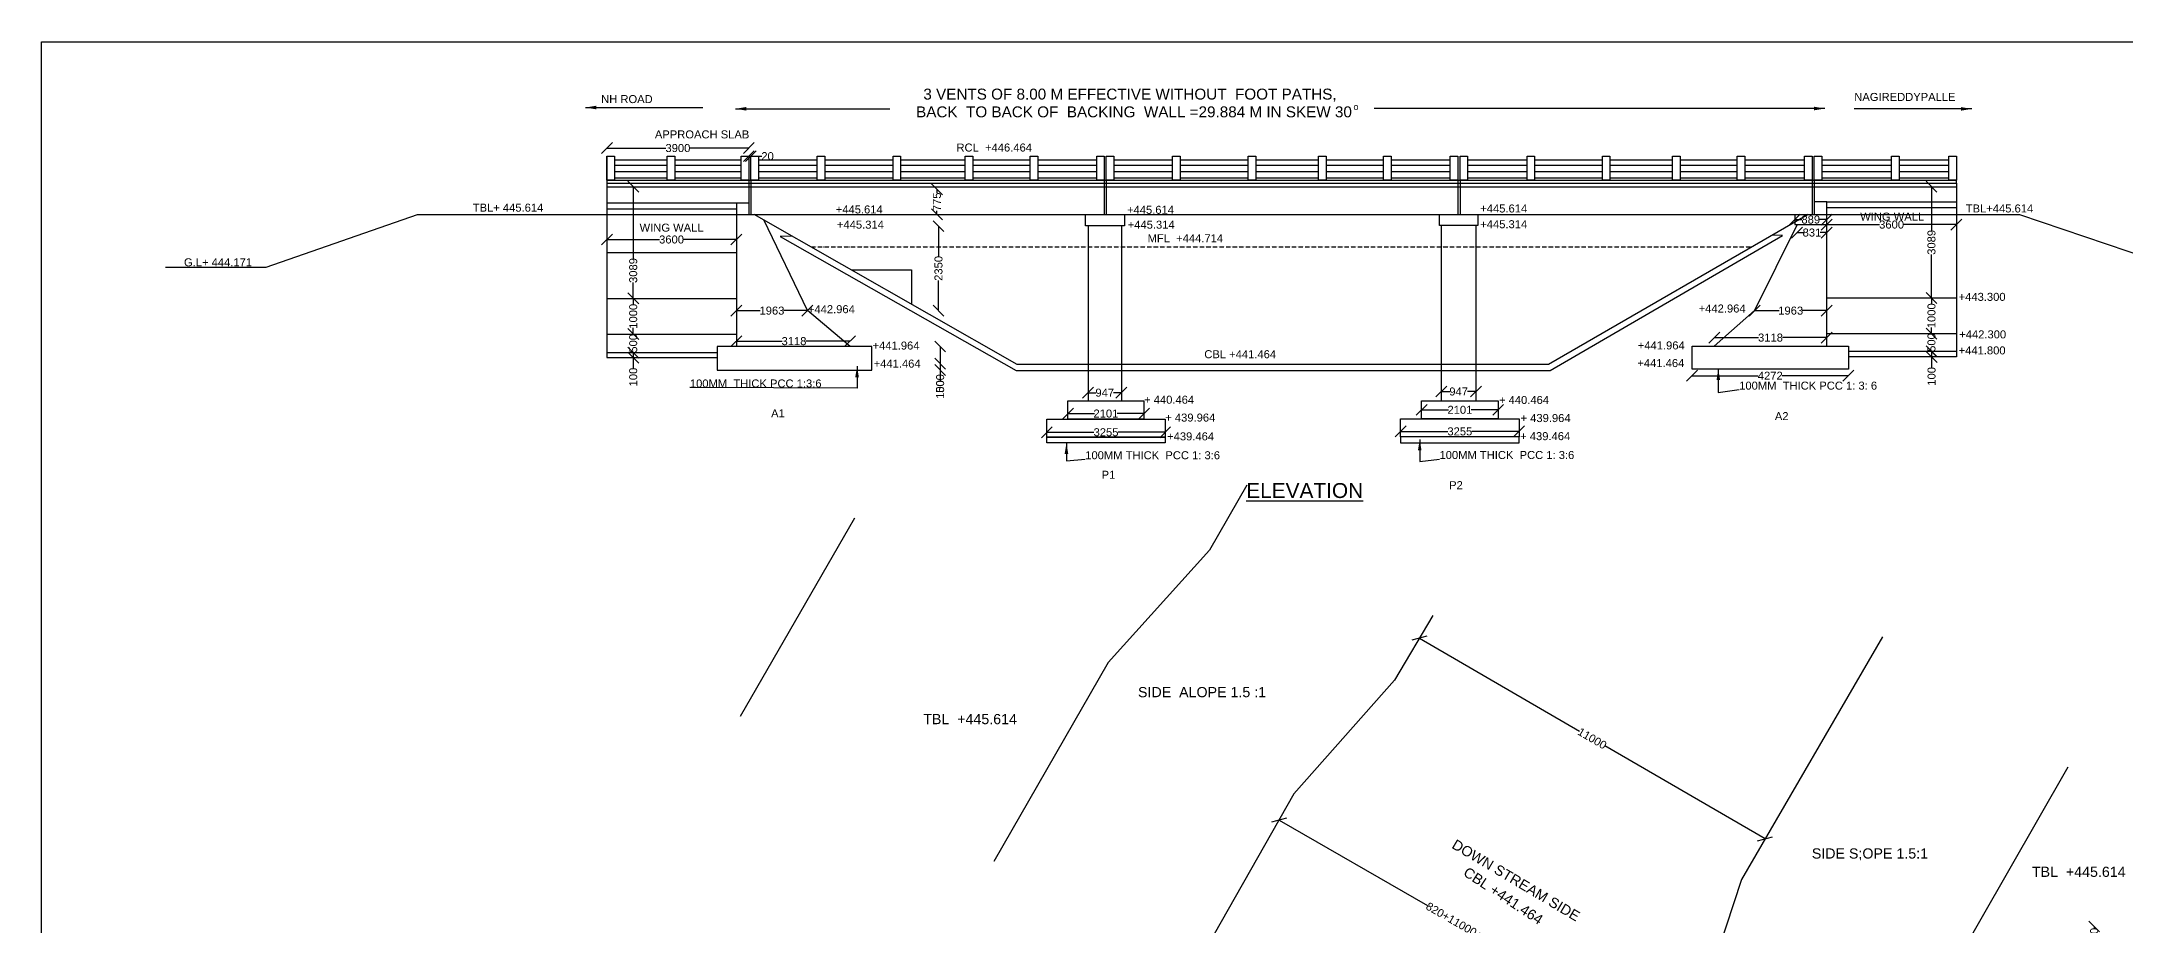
# Model space of a CAD drawing. Header units: millimetres. Extents: x 12638 to 21341, y 8244 to 15232.
# Drawn here: x 12638 to 18366, y 12805 to 15232 of the extents above; entities that cross this region are included whole.
import ezdxf

# ---------------------------------------------------------------- set-up
doc = ezdxf.new("R2010")
doc.units = ezdxf.units.MM
doc.header["$MEASUREMENT"] = 0
doc.linetypes.add('ACAD_ISO10W100', pattern=[18, 12, -3, 0, -3])
for name, color, linetype in [('DIMENSIONS', 7, 'Continuous'), ('DRAWING', 7, 'Continuous'), ('TEXT', 7, 'Continuous')]:
    doc.layers.add(name, color=color, linetype=linetype)
doc.styles.get("Standard").update_dxf_attribs({"font": 'arial.ttf', "height": 22})
doc.dimstyles.get("Standard").update_dxf_attribs({"dimtxt": 22, "dimasz": 30, "dimexe": 0.18, "dimexo": 0.0625, "dimgap": 0.09, "dimtad": 0, "dimdec": 0, "dimzin": 0, "dimdsep": 46, "dimtxsty": 'Standard', "dimblk": 'OBLIQUE', "dimcen": 0.09, "dimse1": 1, "dimse2": 1, "dimadec": 0, "dimazin": 0, "dimtfac": 1, "dimtdec": 0, "dimtofl": 0, "dimtmove": 0, "dimatfit": 3, "dimfxl": 1, "dimtolj": 1, "dimtzin": 0, "dimarcsym": 0})

# ---------------------------------------------------------------- blocks, each defined once
blk = doc.blocks.new('_Oblique')
at = {"color": 0, "linetype": 'ByBlock', "lineweight": -2}
blk.add_line((-0.5, -0.5), (0.5, 0.5), dxfattribs=at)
blk = doc.blocks.new('*D4')
at = {"layer": 'Defpoints', "color": 0}
for p in [(14191.7, 14917.8), (14581.9, 14940), (14581.9, 14917.8)]:
    blk.add_point(p, dxfattribs=at)
at = {"layer": 'DIMENSIONS', "color": 0, "lineweight": -2}
for p, q in [((14191.7, 14940), (14353.9, 14940)), ((14581.9, 14940), (14419.7, 14940))]:
    blk.add_line(p, q, dxfattribs=at)
at = {"layer": 'DIMENSIONS', "color": 0, "lineweight": -2, "xscale": 30, "yscale": 30, "zscale": 30, "rotation": 180}
blk.add_blockref('_Oblique', (14191.7, 14940), dxfattribs=at)
at = {"layer": 'DIMENSIONS', "color": 0, "lineweight": -2, "xscale": 30, "yscale": 30, "zscale": 30}
blk.add_blockref('_Oblique', (14581.9, 14940), dxfattribs=at)
at = {"layer": 'DIMENSIONS', "color": 0, "insert": (14386.8, 14940), "char_height": 22, "attachment_point": 5}
blk.add_mtext('\\A1;3900', dxfattribs=at)
blk = doc.blocks.new('*D5')
at = {"layer": 'Defpoints', "color": 0}
for p in [(14581.9, 14917.8), (14587.3, 14917.8), (14587.3, 14917.8)]:
    blk.add_point(p, dxfattribs=at)
at = {"layer": 'DIMENSIONS', "color": 0, "lineweight": -2}
for p, q in [((14581.9, 14917.8), (14587.3, 14917.8)), ((14587.3, 14917.8), (14617.3, 14917.8))]:
    blk.add_line(p, q, dxfattribs=at)
at = {"layer": 'DIMENSIONS', "color": 0, "lineweight": -2, "xscale": 30, "yscale": 30, "zscale": 30, "rotation": 180}
blk.add_blockref('_Oblique', (14581.9, 14917.8), dxfattribs=at)
at = {"layer": 'DIMENSIONS', "color": 0, "lineweight": -2, "xscale": 30, "yscale": 30, "zscale": 30}
blk.add_blockref('_Oblique', (14587.3, 14917.8), dxfattribs=at)
at = {"layer": 'DIMENSIONS', "color": 0, "insert": (14633.3, 14917.8), "char_height": 22, "attachment_point": 5}
blk.add_mtext('\\A1;20', dxfattribs=at)
blk = doc.blocks.new('*D6')
at = {"layer": 'Defpoints', "color": 0}
for p in [(14264, 14833.8), (14264, 14833.8), (14264, 14527)]:
    blk.add_point(p, dxfattribs=at)
at = {"layer": 'DIMENSIONS', "color": 0, "lineweight": -2}
for p, q in [((14264, 14833.8), (14264, 14636.7)), ((14264, 14527), (14264, 14570.8))]:
    blk.add_line(p, q, dxfattribs=at)
at = {"layer": 'DIMENSIONS', "color": 0, "lineweight": -2, "xscale": 30, "yscale": 30, "zscale": 30}
for p, rotation in [((14264, 14833.8), 90), ((14264, 14527), 270)]:
    blk.add_blockref('_Oblique', p, dxfattribs=dict(at, rotation=rotation))
at = {"layer": 'DIMENSIONS', "color": 0, "insert": (14264, 14603.7), "char_height": 22, "attachment_point": 5, "rotation": 90}
blk.add_mtext('\\A1;3089', dxfattribs=at)
blk = doc.blocks.new('*D7')
at = {"layer": 'Defpoints', "color": 0}
for p in [(14191.7, 14680.4), (14547.7, 14688.8), (14547.7, 14680.4)]:
    blk.add_point(p, dxfattribs=at)
at = {"layer": 'DIMENSIONS', "color": 0, "lineweight": -2}
for p, q in [((14191.7, 14688.8), (14336.4, 14688.8)), ((14547.7, 14688.8), (14402.2, 14688.8))]:
    blk.add_line(p, q, dxfattribs=at)
at = {"layer": 'DIMENSIONS', "color": 0, "lineweight": -2, "xscale": 30, "yscale": 30, "zscale": 30, "rotation": 180}
blk.add_blockref('_Oblique', (14191.7, 14688.8), dxfattribs=at)
at = {"layer": 'DIMENSIONS', "color": 0, "lineweight": -2, "xscale": 30, "yscale": 30, "zscale": 30}
blk.add_blockref('_Oblique', (14547.7, 14688.8), dxfattribs=at)
at = {"layer": 'DIMENSIONS', "color": 0, "insert": (14369.3, 14688.8), "char_height": 22, "attachment_point": 5}
blk.add_mtext('\\A1;3600', dxfattribs=at)
blk = doc.blocks.new('*D8')
at = {"layer": 'Defpoints', "color": 0}
for p in [(14264, 14527), (14264, 14429), (14264, 14429)]:
    blk.add_point(p, dxfattribs=at)
at = {"layer": 'DIMENSIONS', "color": 0, "lineweight": -2}
for p, q in [((14264, 14527), (14264, 14509.9)), ((14264, 14429), (14264, 14446.1))]:
    blk.add_line(p, q, dxfattribs=at)
at = {"layer": 'DIMENSIONS', "color": 0, "lineweight": -2, "xscale": 30, "yscale": 30, "zscale": 30}
for p, rotation in [((14264, 14527), 90), ((14264, 14429), 270)]:
    blk.add_blockref('_Oblique', p, dxfattribs=dict(at, rotation=rotation))
at = {"layer": 'DIMENSIONS', "color": 0, "insert": (14264, 14478), "char_height": 22, "attachment_point": 5, "rotation": 90}
blk.add_mtext('\\A1;1000', dxfattribs=at)
blk = doc.blocks.new('*D9')
at = {"layer": 'Defpoints', "color": 0}
for p in [(14264, 14429), (14264, 14378.2), (14264, 14378.2)]:
    blk.add_point(p, dxfattribs=at)
at = {"layer": 'DIMENSIONS', "color": 0, "lineweight": -2}
for p, q in [((14264, 14429), (14264, 14428)), ((14264, 14378.2), (14264, 14379.3))]:
    blk.add_line(p, q, dxfattribs=at)
at = {"layer": 'DIMENSIONS', "color": 0, "lineweight": -2, "xscale": 30, "yscale": 30, "zscale": 30}
for p, rotation in [((14264, 14429), 90), ((14264, 14378.2), 270)]:
    blk.add_blockref('_Oblique', p, dxfattribs=dict(at, rotation=rotation))
at = {"layer": 'DIMENSIONS', "color": 0, "insert": (14264, 14403.6), "char_height": 22, "attachment_point": 5, "rotation": 90}
blk.add_mtext('\\A1;500', dxfattribs=at)
blk = doc.blocks.new('*D10')
at = {"layer": 'Defpoints', "color": 0}
for p in [(14229.2, 14378.2), (14229.2, 14364.3), (14264, 14364.3)]:
    blk.add_point(p, dxfattribs=at)
at = {"layer": 'DIMENSIONS', "color": 0, "lineweight": -2}
for p, q in [((14264, 14378.2), (14264, 14364.3)), ((14264, 14364.3), (14264, 14334.3))]:
    blk.add_line(p, q, dxfattribs=at)
at = {"layer": 'DIMENSIONS', "color": 0, "lineweight": -2, "xscale": 30, "yscale": 30, "zscale": 30}
for p, rotation in [((14264, 14378.2), 90), ((14264, 14364.3), 270)]:
    blk.add_blockref('_Oblique', p, dxfattribs=dict(at, rotation=rotation))
at = {"layer": 'DIMENSIONS', "color": 0, "insert": (14264, 14311), "char_height": 22, "attachment_point": 5, "rotation": 90}
blk.add_mtext('\\A1;100', dxfattribs=at)
blk = doc.blocks.new('*D11')
at = {"layer": 'Defpoints', "color": 0}
for p in [(14547.7, 14496.4), (14742.9, 14493.4), (14742.9, 14493.4)]:
    blk.add_point(p, dxfattribs=at)
at = {"layer": 'DIMENSIONS', "color": 0, "lineweight": -2}
for p, q in [((14547.7, 14493.4), (14613.4, 14493.4)), ((14742.9, 14493.4), (14677.2, 14493.4))]:
    blk.add_line(p, q, dxfattribs=at)
at = {"layer": 'DIMENSIONS', "color": 0, "lineweight": -2, "xscale": 30, "yscale": 30, "zscale": 30, "rotation": 180}
blk.add_blockref('_Oblique', (14547.7, 14493.4), dxfattribs=at)
at = {"layer": 'DIMENSIONS', "color": 0, "lineweight": -2, "xscale": 30, "yscale": 30, "zscale": 30}
blk.add_blockref('_Oblique', (14742.9, 14493.4), dxfattribs=at)
at = {"layer": 'DIMENSIONS', "color": 0, "insert": (14645.3, 14493.4), "char_height": 22, "attachment_point": 5}
blk.add_mtext('\\A1;1963', dxfattribs=at)
blk = doc.blocks.new('*D12')
at = {"layer": 'Defpoints', "color": 0}
for p in [(14547.7, 14404.2), (14860.1, 14409.5), (14860.1, 14395)]:
    blk.add_point(p, dxfattribs=at)
at = {"layer": 'DIMENSIONS', "color": 0, "lineweight": -2}
for p, q in [((14547.7, 14409.5), (14673, 14409.5)), ((14860.1, 14409.5), (14738.9, 14409.5))]:
    blk.add_line(p, q, dxfattribs=at)
at = {"layer": 'DIMENSIONS', "color": 0, "lineweight": -2, "xscale": 30, "yscale": 30, "zscale": 30, "rotation": 180}
blk.add_blockref('_Oblique', (14547.7, 14409.5), dxfattribs=at)
at = {"layer": 'DIMENSIONS', "color": 0, "lineweight": -2, "xscale": 30, "yscale": 30, "zscale": 30}
blk.add_blockref('_Oblique', (14860.1, 14409.5), dxfattribs=at)
at = {"layer": 'DIMENSIONS', "color": 0, "insert": (14705.9, 14409.5), "char_height": 22, "attachment_point": 5}
blk.add_mtext('\\A1;3118', dxfattribs=at)
blk = doc.blocks.new('*D13')
at = {"layer": 'Defpoints', "color": 0}
for p in [(15098.9, 14826.8), (15098.9, 14758), (15098.9, 14758)]:
    blk.add_point(p, dxfattribs=at)
at = {"layer": 'DIMENSIONS', "color": 0, "lineweight": -2}
for p, q in [((15098.9, 14826.8), (15098.9, 14816.7)), ((15098.9, 14758), (15098.9, 14768))]:
    blk.add_line(p, q, dxfattribs=at)
at = {"layer": 'DIMENSIONS', "color": 0, "lineweight": -2, "xscale": 30, "yscale": 30, "zscale": 30}
for p, rotation in [((15098.9, 14826.8), 90), ((15098.9, 14758), 270)]:
    blk.add_blockref('_Oblique', p, dxfattribs=dict(at, rotation=rotation))
at = {"layer": 'DIMENSIONS', "color": 0, "insert": (15098.9, 14792.4), "char_height": 22, "attachment_point": 5, "rotation": 90}
blk.add_mtext('\\A1;775', dxfattribs=at)
blk = doc.blocks.new('*D14')
at = {"layer": 'Defpoints', "color": 0}
for p in [(15104.6, 14725.5), (15103.3, 14493.6), (15103.9, 14493.6)]:
    blk.add_point(p, dxfattribs=at)
at = {"layer": 'DIMENSIONS', "color": 0, "lineweight": -2}
for p, q in [((15103.3, 14725.5), (15103.3, 14642.6)), ((15103.3, 14493.6), (15103.3, 14576.4))]:
    blk.add_line(p, q, dxfattribs=at)
at = {"layer": 'DIMENSIONS', "color": 0, "lineweight": -2, "xscale": 30, "yscale": 30, "zscale": 30}
for p, rotation in [((15103.3, 14725.5), 90), ((15103.3, 14493.6), 270)]:
    blk.add_blockref('_Oblique', p, dxfattribs=dict(at, rotation=rotation))
at = {"layer": 'DIMENSIONS', "color": 0, "insert": (15103.3, 14609.5), "char_height": 22, "attachment_point": 5, "rotation": 90}
blk.add_mtext('\\A1;2350', dxfattribs=at)
blk = doc.blocks.new('*D15')
at = {"layer": 'Defpoints', "color": 0}
for p in [(15514.4, 14268), (15606.2, 14268), (15606.2, 14268)]:
    blk.add_point(p, dxfattribs=at)
at = {"layer": 'DIMENSIONS', "color": 0, "lineweight": -2}
for p, q in [((15514.4, 14268), (15535.9, 14268)), ((15606.2, 14268), (15584.7, 14268))]:
    blk.add_line(p, q, dxfattribs=at)
at = {"layer": 'DIMENSIONS', "color": 0, "lineweight": -2, "xscale": 30, "yscale": 30, "zscale": 30, "rotation": 180}
blk.add_blockref('_Oblique', (15514.4, 14268), dxfattribs=at)
at = {"layer": 'DIMENSIONS', "color": 0, "lineweight": -2, "xscale": 30, "yscale": 30, "zscale": 30}
blk.add_blockref('_Oblique', (15606.2, 14268), dxfattribs=at)
at = {"layer": 'DIMENSIONS', "color": 0, "insert": (15560.3, 14268), "char_height": 22, "attachment_point": 5}
blk.add_mtext('\\A1;947', dxfattribs=at)
blk = doc.blocks.new('*D16')
at = {"layer": 'Defpoints', "color": 0}
for p in [(15459.1, 14210.6), (15668, 14210.6), (15668, 14210.6)]:
    blk.add_point(p, dxfattribs=at)
at = {"layer": 'DIMENSIONS', "color": 0, "lineweight": -2}
for p, q in [((15459.1, 14210.6), (15532.5, 14210.6)), ((15668, 14210.6), (15594.5, 14210.6))]:
    blk.add_line(p, q, dxfattribs=at)
at = {"layer": 'DIMENSIONS', "color": 0, "lineweight": -2, "xscale": 30, "yscale": 30, "zscale": 30, "rotation": 180}
blk.add_blockref('_Oblique', (15459.1, 14210.6), dxfattribs=at)
at = {"layer": 'DIMENSIONS', "color": 0, "lineweight": -2, "xscale": 30, "yscale": 30, "zscale": 30}
blk.add_blockref('_Oblique', (15668, 14210.6), dxfattribs=at)
at = {"layer": 'DIMENSIONS', "color": 0, "insert": (15563.5, 14210.6), "char_height": 22, "attachment_point": 5}
blk.add_mtext('\\A1;2101', dxfattribs=at)
blk = doc.blocks.new('*D17')
at = {"layer": 'Defpoints', "color": 0}
for p in [(15401.1, 14159.2), (15726.4, 14159.2), (15726.4, 14159.2)]:
    blk.add_point(p, dxfattribs=at)
at = {"layer": 'DIMENSIONS', "color": 0, "lineweight": -2}
for p, q in [((15401.1, 14159.2), (15530.7, 14159.2)), ((15726.4, 14159.2), (15596.8, 14159.2))]:
    blk.add_line(p, q, dxfattribs=at)
at = {"layer": 'DIMENSIONS', "color": 0, "lineweight": -2, "xscale": 30, "yscale": 30, "zscale": 30, "rotation": 180}
blk.add_blockref('_Oblique', (15401.1, 14159.2), dxfattribs=at)
at = {"layer": 'DIMENSIONS', "color": 0, "lineweight": -2, "xscale": 30, "yscale": 30, "zscale": 30}
blk.add_blockref('_Oblique', (15726.4, 14159.2), dxfattribs=at)
at = {"layer": 'DIMENSIONS', "color": 0, "insert": (15563.8, 14159.2), "char_height": 22, "attachment_point": 5}
blk.add_mtext('\\A1;3255', dxfattribs=at)
blk = doc.blocks.new('*D18')
at = {"layer": 'Defpoints', "color": 0}
for p in [(16485.3, 14271.2), (16581.1, 14271.2), (16581.1, 14271.2)]:
    blk.add_point(p, dxfattribs=at)
at = {"layer": 'DIMENSIONS', "color": 0, "lineweight": -2}
for p, q in [((16485.3, 14271.2), (16508.8, 14271.2)), ((16581.1, 14271.2), (16557.6, 14271.2))]:
    blk.add_line(p, q, dxfattribs=at)
at = {"layer": 'DIMENSIONS', "color": 0, "lineweight": -2, "xscale": 30, "yscale": 30, "zscale": 30, "rotation": 180}
blk.add_blockref('_Oblique', (16485.3, 14271.2), dxfattribs=at)
at = {"layer": 'DIMENSIONS', "color": 0, "lineweight": -2, "xscale": 30, "yscale": 30, "zscale": 30}
blk.add_blockref('_Oblique', (16581.1, 14271.2), dxfattribs=at)
at = {"layer": 'DIMENSIONS', "color": 0, "insert": (16533.2, 14271.2), "char_height": 22, "attachment_point": 5}
blk.add_mtext('\\A1;947', dxfattribs=at)
blk = doc.blocks.new('*D19')
at = {"layer": 'Defpoints', "color": 0}
for p in [(16641.9, 14220.8), (16431.5, 14195.9), (16641.9, 14195.9)]:
    blk.add_point(p, dxfattribs=at)
at = {"layer": 'DIMENSIONS', "color": 0, "lineweight": -2}
for p, q in [((16431.5, 14220.8), (16505.7, 14220.8)), ((16641.9, 14220.8), (16567.7, 14220.8))]:
    blk.add_line(p, q, dxfattribs=at)
at = {"layer": 'DIMENSIONS', "color": 0, "lineweight": -2, "xscale": 30, "yscale": 30, "zscale": 30, "rotation": 180}
blk.add_blockref('_Oblique', (16431.5, 14220.8), dxfattribs=at)
at = {"layer": 'DIMENSIONS', "color": 0, "lineweight": -2, "xscale": 30, "yscale": 30, "zscale": 30}
blk.add_blockref('_Oblique', (16641.9, 14220.8), dxfattribs=at)
at = {"layer": 'DIMENSIONS', "color": 0, "insert": (16536.7, 14220.8), "char_height": 22, "attachment_point": 5}
blk.add_mtext('\\A1;2101', dxfattribs=at)
blk = doc.blocks.new('*D20')
at = {"layer": 'Defpoints', "color": 0}
for p in [(16699.3, 14161.5), (16373.6, 14146.7), (16699.3, 14146.7)]:
    blk.add_point(p, dxfattribs=at)
at = {"layer": 'DIMENSIONS', "color": 0, "lineweight": -2}
for p, q in [((16373.6, 14161.5), (16503.4, 14161.5)), ((16699.3, 14161.5), (16569.5, 14161.5))]:
    blk.add_line(p, q, dxfattribs=at)
at = {"layer": 'DIMENSIONS', "color": 0, "lineweight": -2, "xscale": 30, "yscale": 30, "zscale": 30, "rotation": 180}
blk.add_blockref('_Oblique', (16373.6, 14161.5), dxfattribs=at)
at = {"layer": 'DIMENSIONS', "color": 0, "lineweight": -2, "xscale": 30, "yscale": 30, "zscale": 30}
blk.add_blockref('_Oblique', (16699.3, 14161.5), dxfattribs=at)
at = {"layer": 'DIMENSIONS', "color": 0, "insert": (16536.5, 14161.5), "char_height": 22, "attachment_point": 5}
blk.add_mtext('\\A1;3255', dxfattribs=at)
blk = doc.blocks.new('*D21')
at = {"layer": 'Defpoints', "color": 0}
for p in [(17545.3, 14729.8), (17901.7, 14729.8), (17901.7, 14729.8)]:
    blk.add_point(p, dxfattribs=at)
at = {"layer": 'DIMENSIONS', "color": 0, "lineweight": -2}
for p, q in [((17545.3, 14729.8), (17690.6, 14729.8)), ((17901.7, 14729.8), (17756.4, 14729.8))]:
    blk.add_line(p, q, dxfattribs=at)
at = {"layer": 'DIMENSIONS', "color": 0, "lineweight": -2, "xscale": 30, "yscale": 30, "zscale": 30, "rotation": 180}
blk.add_blockref('_Oblique', (17545.3, 14729.8), dxfattribs=at)
at = {"layer": 'DIMENSIONS', "color": 0, "lineweight": -2, "xscale": 30, "yscale": 30, "zscale": 30}
blk.add_blockref('_Oblique', (17901.7, 14729.8), dxfattribs=at)
at = {"layer": 'DIMENSIONS', "color": 0, "insert": (17723.5, 14729.8), "char_height": 22, "attachment_point": 5}
blk.add_mtext('\\A1;3600', dxfattribs=at)
blk = doc.blocks.new('*D22')
at = {"layer": 'Defpoints', "color": 0}
for p in [(17833.2, 14833.8), (17833.2, 14528.2), (17833.2, 14528.2)]:
    blk.add_point(p, dxfattribs=at)
at = {"layer": 'DIMENSIONS', "color": 0, "lineweight": -2}
for p, q in [((17833.2, 14833.8), (17833.2, 14713.9)), ((17833.2, 14528.2), (17833.2, 14648))]:
    blk.add_line(p, q, dxfattribs=at)
at = {"layer": 'DIMENSIONS', "color": 0, "lineweight": -2, "xscale": 30, "yscale": 30, "zscale": 30}
for p, rotation in [((17833.2, 14833.8), 90), ((17833.2, 14528.2), 270)]:
    blk.add_blockref('_Oblique', p, dxfattribs=dict(at, rotation=rotation))
at = {"layer": 'DIMENSIONS', "color": 0, "insert": (17833.2, 14681), "char_height": 22, "attachment_point": 5, "rotation": 90}
blk.add_mtext('\\A1;3089', dxfattribs=at)
blk = doc.blocks.new('*D23')
at = {"layer": 'Defpoints', "color": 0}
for p in [(17346.9, 14493.4), (17545.3, 14493.4), (17545.3, 14493.4)]:
    blk.add_point(p, dxfattribs=at)
at = {"layer": 'DIMENSIONS', "color": 0, "lineweight": -2}
for p, q in [((17346.9, 14493.4), (17414.2, 14493.4)), ((17545.3, 14493.4), (17478, 14493.4))]:
    blk.add_line(p, q, dxfattribs=at)
at = {"layer": 'DIMENSIONS', "color": 0, "lineweight": -2, "xscale": 30, "yscale": 30, "zscale": 30, "rotation": 180}
blk.add_blockref('_Oblique', (17346.9, 14493.4), dxfattribs=at)
at = {"layer": 'DIMENSIONS', "color": 0, "lineweight": -2, "xscale": 30, "yscale": 30, "zscale": 30}
blk.add_blockref('_Oblique', (17545.3, 14493.4), dxfattribs=at)
at = {"layer": 'DIMENSIONS', "color": 0, "insert": (17446.1, 14493.4), "char_height": 22, "attachment_point": 5}
blk.add_mtext('\\A1;1963', dxfattribs=at)
blk = doc.blocks.new('*D24')
at = {"layer": 'Defpoints', "color": 0}
for p in [(17457.2, 14729.8), (17545.3, 14743.6), (17545.3, 14729.8)]:
    blk.add_point(p, dxfattribs=at)
at = {"layer": 'DIMENSIONS', "color": 0, "lineweight": -2}
for p, q in [((17457.2, 14743.6), (17476.8, 14743.6)), ((17545.3, 14743.6), (17525.7, 14743.6))]:
    blk.add_line(p, q, dxfattribs=at)
at = {"layer": 'DIMENSIONS', "color": 0, "lineweight": -2, "xscale": 30, "yscale": 30, "zscale": 30, "rotation": 180}
blk.add_blockref('_Oblique', (17457.2, 14743.6), dxfattribs=at)
at = {"layer": 'DIMENSIONS', "color": 0, "lineweight": -2, "xscale": 30, "yscale": 30, "zscale": 30}
blk.add_blockref('_Oblique', (17545.3, 14743.6), dxfattribs=at)
at = {"layer": 'DIMENSIONS', "color": 0, "insert": (17501.3, 14743.6), "char_height": 22, "attachment_point": 5}
blk.add_mtext('\\A1;889', dxfattribs=at)
blk = doc.blocks.new('*D25')
at = {"layer": 'Defpoints', "color": 0}
for p in [(17463.7, 14729.8), (17545.3, 14729.8), (17545.3, 14707.9)]:
    blk.add_point(p, dxfattribs=at)
at = {"layer": 'DIMENSIONS', "color": 0, "lineweight": -2}
for p, q in [((17463.7, 14707.9), (17482.2, 14707.9)), ((17545.3, 14707.9), (17526.8, 14707.9))]:
    blk.add_line(p, q, dxfattribs=at)
at = {"layer": 'DIMENSIONS', "color": 0, "lineweight": -2, "xscale": 30, "yscale": 30, "zscale": 30, "rotation": 180}
blk.add_blockref('_Oblique', (17463.7, 14707.9), dxfattribs=at)
at = {"layer": 'DIMENSIONS', "color": 0, "lineweight": -2, "xscale": 30, "yscale": 30, "zscale": 30}
blk.add_blockref('_Oblique', (17545.3, 14707.9), dxfattribs=at)
at = {"layer": 'DIMENSIONS', "color": 0, "insert": (17504.5, 14707.9), "char_height": 22, "attachment_point": 5}
blk.add_mtext('\\A1;831', dxfattribs=at)
blk = doc.blocks.new('*D26')
at = {"layer": 'Defpoints', "color": 0}
for p in [(17235.9, 14396.2), (17545.3, 14419.3), (17545.3, 14396.2)]:
    blk.add_point(p, dxfattribs=at)
at = {"layer": 'DIMENSIONS', "color": 0, "lineweight": -2}
for p, q in [((17235.9, 14419.3), (17357.7, 14419.3)), ((17545.3, 14419.3), (17423.6, 14419.3))]:
    blk.add_line(p, q, dxfattribs=at)
at = {"layer": 'DIMENSIONS', "color": 0, "lineweight": -2, "xscale": 30, "yscale": 30, "zscale": 30, "rotation": 180}
blk.add_blockref('_Oblique', (17235.9, 14419.3), dxfattribs=at)
at = {"layer": 'DIMENSIONS', "color": 0, "lineweight": -2, "xscale": 30, "yscale": 30, "zscale": 30}
blk.add_blockref('_Oblique', (17545.3, 14419.3), dxfattribs=at)
at = {"layer": 'DIMENSIONS', "color": 0, "insert": (17390.6, 14419.3), "char_height": 22, "attachment_point": 5}
blk.add_mtext('\\A1;3118', dxfattribs=at)
blk = doc.blocks.new('*D27')
at = {"layer": 'Defpoints', "color": 0}
for p in [(17174.9, 14332.5), (17604.8, 14332.5), (17604.8, 14314.7)]:
    blk.add_point(p, dxfattribs=at)
at = {"layer": 'DIMENSIONS', "color": 0, "lineweight": -2}
for p, q in [((17174.9, 14314.7), (17356.6, 14314.7)), ((17604.8, 14314.7), (17423.1, 14314.7))]:
    blk.add_line(p, q, dxfattribs=at)
at = {"layer": 'DIMENSIONS', "color": 0, "lineweight": -2, "xscale": 30, "yscale": 30, "zscale": 30, "rotation": 180}
blk.add_blockref('_Oblique', (17174.9, 14314.7), dxfattribs=at)
at = {"layer": 'DIMENSIONS', "color": 0, "lineweight": -2, "xscale": 30, "yscale": 30, "zscale": 30}
blk.add_blockref('_Oblique', (17604.8, 14314.7), dxfattribs=at)
at = {"layer": 'DIMENSIONS', "color": 0, "insert": (17389.9, 14314.7), "char_height": 22, "attachment_point": 5}
blk.add_mtext('\\A1;4272', dxfattribs=at)
blk = doc.blocks.new('*D28')
at = {"layer": 'Defpoints', "color": 0}
for p in [(17833.2, 14528.2), (17833.2, 14430.5), (17833.2, 14430.5)]:
    blk.add_point(p, dxfattribs=at)
at = {"layer": 'DIMENSIONS', "color": 0, "lineweight": -2}
for p, q in [((17833.2, 14528.2), (17833.2, 14511.2)), ((17833.2, 14430.5), (17833.2, 14447.5))]:
    blk.add_line(p, q, dxfattribs=at)
at = {"layer": 'DIMENSIONS', "color": 0, "lineweight": -2, "xscale": 30, "yscale": 30, "zscale": 30}
for p, rotation in [((17833.2, 14528.2), 90), ((17833.2, 14430.5), 270)]:
    blk.add_blockref('_Oblique', p, dxfattribs=dict(at, rotation=rotation))
at = {"layer": 'DIMENSIONS', "color": 0, "insert": (17833.2, 14479.4), "char_height": 22, "attachment_point": 5, "rotation": 90}
blk.add_mtext('\\A1;1000', dxfattribs=at)
blk = doc.blocks.new('*D29')
at = {"layer": 'Defpoints', "color": 0}
for p in [(17833.2, 14430.5), (17833.2, 14381.3), (17833.2, 14381.3)]:
    blk.add_point(p, dxfattribs=at)
at = {"layer": 'DIMENSIONS', "color": 0, "lineweight": -2}
for p, q in [((17833.2, 14430.5), (17833.2, 14430.3)), ((17833.2, 14381.3), (17833.2, 14381.6))]:
    blk.add_line(p, q, dxfattribs=at)
at = {"layer": 'DIMENSIONS', "color": 0, "lineweight": -2, "xscale": 30, "yscale": 30, "zscale": 30}
for p, rotation in [((17833.2, 14430.5), 90), ((17833.2, 14381.3), 270)]:
    blk.add_blockref('_Oblique', p, dxfattribs=dict(at, rotation=rotation))
at = {"layer": 'DIMENSIONS', "color": 0, "insert": (17833.2, 14405.9), "char_height": 22, "attachment_point": 5, "rotation": 90}
blk.add_mtext('\\A1;500', dxfattribs=at)
blk = doc.blocks.new('*D30')
at = {"layer": 'Defpoints', "color": 0}
for p in [(17833.2, 14381.3), (17833.2, 14366.1), (17833.5, 14366.1)]:
    blk.add_point(p, dxfattribs=at)
at = {"layer": 'DIMENSIONS', "color": 0, "lineweight": -2}
for p, q in [((17833.5, 14381.3), (17833.5, 14366.1)), ((17833.5, 14366.1), (17833.5, 14336.1))]:
    blk.add_line(p, q, dxfattribs=at)
at = {"layer": 'DIMENSIONS', "color": 0, "lineweight": -2, "xscale": 30, "yscale": 30, "zscale": 30}
for p, rotation in [((17833.5, 14381.3), 90), ((17833.5, 14366.1), 270)]:
    blk.add_blockref('_Oblique', p, dxfattribs=dict(at, rotation=rotation))
at = {"layer": 'DIMENSIONS', "color": 0, "insert": (17833.5, 14312.8), "char_height": 22, "attachment_point": 5, "rotation": 90}
blk.add_mtext('\\A1;100', dxfattribs=at)
blk = doc.blocks.new('*D51')
at = {"layer": 'Defpoints', "color": 0}
for p in [(18249.9, 12801.4), (18249.2, 12742.2), (18280.4, 12742.2)]:
    blk.add_point(p, dxfattribs=at)
at = {"layer": 'DIMENSIONS', "color": 0, "lineweight": -2}
for p, q in [((18280.4, 12801.4), (18280.4, 12796.2)), ((18280.4, 12742.2), (18280.4, 12747.4))]:
    blk.add_line(p, q, dxfattribs=at)
at = {"layer": 'DIMENSIONS', "color": 0, "lineweight": -2, "xscale": 30, "yscale": 30, "zscale": 30}
for p, rotation in [((18280.4, 12801.4), 90), ((18280.4, 12742.2), 270)]:
    blk.add_blockref('_Oblique', p, dxfattribs=dict(at, rotation=rotation))
at = {"layer": 'DIMENSIONS', "color": 0, "insert": (18280.4, 12771.8), "char_height": 22, "attachment_point": 5, "rotation": 90}
blk.add_mtext('\\A1;600', dxfattribs=at)
blk = doc.blocks.new('*D87')
at = {"layer": 'Defpoints', "color": 0}
for p in [(16409.6, 13566.9), (17360, 13015.2), (17375.6, 13042.1)]:
    blk.add_point(p, dxfattribs=at)
at = {"layer": 'DIMENSIONS', "color": 0, "lineweight": -2}
for p, q in [((16425.2, 13593.9), (16865.5, 13338.3)), ((17375.6, 13042.1), (16935.4, 13297.7))]:
    blk.add_line(p, q, dxfattribs=at)
at = {"layer": 'DIMENSIONS', "color": 0, "lineweight": -2, "xscale": 30, "yscale": 30, "zscale": 30}
for p, rotation in [((16425.2, 13593.9), 149.8633452071677), ((17375.6, 13042.1), 329.8633452071676)]:
    blk.add_blockref('_Oblique', p, dxfattribs=dict(at, rotation=rotation))
at = {"layer": 'DIMENSIONS', "color": 0, "insert": (16900.4, 13318), "char_height": 22, "attachment_point": 5, "rotation": 329.8633}
blk.add_mtext('\\A1;11000', dxfattribs=at)
blk = doc.blocks.new('*D88')
at = {"layer": 'Defpoints', "color": 0}
for p in [(16041.1, 13096.4), (17136.8, 12463.4), (17138.6, 12466.5)]:
    blk.add_point(p, dxfattribs=at)
at = {"layer": 'DIMENSIONS', "color": 0, "lineweight": -2}
for p, q in [((16039.4, 13093.3), (16447.3, 12859.2)), ((17136.8, 12463.4), (16728.9, 12697.5))]:
    blk.add_line(p, q, dxfattribs=at)
at = {"layer": 'DIMENSIONS', "color": 0, "lineweight": -2, "xscale": 30, "yscale": 30, "zscale": 30}
for p, rotation in [((16039.4, 13093.3), 150.1457089118016), ((17136.8, 12463.4), 330.1457089118016)]:
    blk.add_blockref('_Oblique', p, dxfattribs=dict(at, rotation=rotation))
at = {"layer": 'DIMENSIONS', "color": 0, "insert": (16588.1, 12778.3), "char_height": 22, "attachment_point": 5, "rotation": 330.1457}
blk.add_mtext('\\A1;820+11000+820=12640', dxfattribs=at)
blk = doc.blocks.new('*D91')
at = {"layer": 'Defpoints', "color": 0}
for p in [(14919.9, 14347.7), (14919.9, 14330.1), (15107.8, 14330.1)]:
    blk.add_point(p, dxfattribs=at)
at = {"layer": 'DIMENSIONS', "color": 0, "lineweight": -2}
for p, q in [((15107.8, 14347.7), (15107.8, 14330.1)), ((15107.8, 14330.1), (15107.8, 14300.1))]:
    blk.add_line(p, q, dxfattribs=at)
at = {"layer": 'DIMENSIONS', "color": 0, "lineweight": -2, "xscale": 30, "yscale": 30, "zscale": 30}
for p, rotation in [((15107.8, 14347.7), 90), ((15107.8, 14330.1), 270)]:
    blk.add_blockref('_Oblique', p, dxfattribs=dict(at, rotation=rotation))
at = {"layer": 'DIMENSIONS', "color": 0, "insert": (15107.8, 14276.8), "char_height": 22, "attachment_point": 5, "rotation": 90}
blk.add_mtext('\\A1;100', dxfattribs=at)
blk = doc.blocks.new('*D92')
at = {"layer": 'Defpoints', "color": 0}
for p in [(14919.9, 14395), (14919.9, 14347.7), (15107.8, 14347.7)]:
    blk.add_point(p, dxfattribs=at)
at = {"layer": 'DIMENSIONS', "color": 0, "lineweight": -2}
for p, q in [((15107.8, 14395), (15107.8, 14347.7)), ((15107.8, 14347.7), (15107.8, 14317.7))]:
    blk.add_line(p, q, dxfattribs=at)
at = {"layer": 'DIMENSIONS', "color": 0, "lineweight": -2, "xscale": 30, "yscale": 30, "zscale": 30}
for p, rotation in [((15107.8, 14395), 90), ((15107.8, 14347.7), 270)]:
    blk.add_blockref('_Oblique', p, dxfattribs=dict(at, rotation=rotation))
at = {"layer": 'DIMENSIONS', "color": 0, "insert": (15107.8, 14293.3), "char_height": 22, "attachment_point": 5, "rotation": 90}
blk.add_mtext('\\A1;500', dxfattribs=at)

msp = doc.modelspace()

# ---------------------------------------------------------------- linework, layer by layer
at = {"layer": 'DIMENSIONS', "color": 0}
msp.add_lwpolyline([(21340.7, 8244.2), (12637.6, 8244.2), (12637.6, 15232.4), (21340.7, 15232.4)], close=True, dxfattribs=at)
at = {"layer": 'DIMENSIONS', "color": 0, "linetype": 'ACAD_ISO10W100'}
msp.add_lwpolyline([(14753.5, 14668.4), (17339.2, 14668.5)], dxfattribs=at)
at = {"layer": 'DRAWING', "color": 0}
for points in [[(14191.7, 14917.8), (14191.7, 14364.3), (14494.2, 14364.3)], [(14212.6, 14908), (14356.9, 14908)], [(14377.9, 14908), (14560.9, 14908)], [(14608.2, 14908), (14769.8, 14908)], [(14790.8, 14908), (14978.2, 14908)], [(14999.2, 14908), (15176.7, 14908)], [(15197.6, 14908), (15355.2, 14908)], [(15376.1, 14908), (15538.1, 14908)], [(15585.4, 14908), (15746.3, 14908)], [(15767.3, 14908), (15954.5, 14908)], [(15975.4, 14908), (16148.2, 14908)], [(16169.1, 14908), (16327, 14908)], [(16348, 14908), (16510.2, 14908)], [(16558, 14908), (16721.2, 14908)], [(16742.2, 14908), (16928.4, 14908)], [(16949.3, 14908), (17121.3, 14908)], [(17142.2, 14908), (17299, 14908)], [(17320, 14908), (17484.2, 14908)], [(17531.6, 14908), (17723.2, 14908)], [(17744.1, 14908), (17880.7, 14908)], [(14191.7, 14852), (17901.7, 14852), (17901.7, 14852)], [(14191.7, 14844), (17901.7, 14844), (17901.7, 14852)], [(14212.6, 14892.9), (14356.9, 14892.9)], [(14212.6, 14858.5), (14356.9, 14858.5)], [(14214.5, 14875.7), (14356.9, 14875.7)], [(14377.9, 14892.9), (14560.9, 14892.9)], [(14377.9, 14858.5), (14560.9, 14858.5)], [(14379.8, 14875.7), (14560.9, 14875.7)], [(14581.9, 14852), (14581.9, 14758)], [(14587.3, 14852), (14587.3, 14758)], [(14608.2, 14892.9), (14769.8, 14892.9)], [(14608.2, 14858.5), (14769.8, 14858.5)], [(14610.1, 14875.7), (14769.8, 14875.7)], [(14790.8, 14892.9), (14978.2, 14892.9)], [(14790.8, 14858.5), (14978.2, 14858.5)], [(14792.6, 14875.7), (14978.2, 14875.7)], [(14999.2, 14892.9), (15176.7, 14892.9)], [(14999.2, 14858.5), (15176.7, 14858.5)], [(15001, 14875.7), (15176.7, 14875.7)], [(15197.6, 14892.9), (15355.2, 14892.9)], [(15197.6, 14858.5), (15355.2, 14858.5)], [(15199.5, 14875.7), (15355.2, 14875.7)], [(15376.1, 14892.9), (15538.1, 14892.9)], [(15376.1, 14858.5), (15538.1, 14858.5)], [(15378, 14875.7), (15538.1, 14875.7)], [(15559, 14852), (15559, 14758)], [(15564.4, 14852), (15564.4, 14758)], [(15585.4, 14892.9), (15746.3, 14892.9)], [(15585.4, 14858.5), (15746.3, 14858.5)], [(15587.2, 14875.7), (15746.3, 14875.7)], [(15767.3, 14892.9), (15954.5, 14892.9)], [(15767.3, 14858.5), (15954.5, 14858.5)], [(15769.1, 14875.7), (15954.5, 14875.7)], [(15975.4, 14892.9), (16148.2, 14892.9)], [(15975.4, 14858.5), (16148.2, 14858.5)], [(15977.3, 14875.7), (16148.2, 14875.7)], [(16169.1, 14892.9), (16327, 14892.9)], [(16169.1, 14858.5), (16327, 14858.5)], [(16171, 14875.7), (16327, 14875.7)], [(16348, 14892.9), (16510.2, 14892.9)], [(16348, 14858.5), (16510.2, 14858.5)], [(16349.9, 14875.7), (16510.2, 14875.7)], [(16531.1, 14852), (16531.1, 14758)], [(16537.1, 14852), (16537.1, 14758)], [(16558, 14892.9), (16721.2, 14892.9)], [(16558, 14858.5), (16721.2, 14858.5)], [(16559.9, 14875.7), (16721.2, 14875.7)], [(16742.2, 14892.9), (16928.4, 14892.9)], [(16742.2, 14858.5), (16928.4, 14858.5)], [(16744.1, 14875.7), (16928.4, 14875.7)], [(16949.3, 14892.9), (17121.3, 14892.9)], [(16949.3, 14858.5), (17121.3, 14858.5)], [(16951.2, 14875.7), (17121.3, 14875.7)], [(17142.2, 14892.9), (17299, 14892.9)], [(17142.2, 14858.5), (17299, 14858.5)], [(17144.1, 14875.7), (17299, 14875.7)], [(17901.7, 14844), (17901.7, 14366.1), (17604.8, 14366.1), (17604.8, 14332.5), (17174.9, 14332.5), (17174.9, 14396.2), (17604.8, 14396.2), (17604.8, 14366.1)], [(17320, 14892.9), (17484.2, 14892.9)], [(17320, 14858.5), (17484.2, 14858.5)], [(17321.8, 14875.7), (17484.2, 14875.7)], [(17505.2, 14852), (17505.2, 14758)], [(17510.7, 14852), (17510.7, 14758)], [(17531.6, 14892.9), (17723.2, 14892.9)], [(17531.6, 14858.5), (17723.2, 14858.5)], [(17533.5, 14875.7), (17723.2, 14875.7)], [(17744.1, 14892.9), (17880.7, 14892.9)], [(17744.1, 14858.5), (17880.7, 14858.5)], [(17746, 14875.7), (17880.7, 14875.7)], [(14191.7, 14833.8), (17901.7, 14833.8)], [(14581.9, 14788.9), (14191.7, 14788.9)], [(14547.7, 14788.9), (14547.7, 14394.9), (14494.3, 14394.9), (14494.3, 14330.1), (14919.9, 14330.1), (14919.9, 14395), (14547.7, 14394.9)], [(17545.3, 14396.2), (17545.3, 14792.1), (17510.7, 14792.1), (17510.7, 14758)], [(17545.3, 14792.1), (17901.7, 14792.1)], [(12978.5, 14613), (13255.2, 14613), (13671, 14758), (18074.8, 14758), (18491.9, 14616.2), (18762.7, 14616.2)], [(14191.7, 14773.2), (14547.7, 14773.2)], [(17493.7, 14758), (16780.3, 14345), (15319.3, 14345), (14596.7, 14758)], [(14860.1, 14395), (14742.9, 14493.4), (14622.8, 14743.1)], [(15514.4, 14726.3), (15514.4, 14244.5)], [(15606.2, 14726.3), (15606.2, 14245.2)], [(16485.3, 14727.8), (16485.3, 14245.6), (16581.1, 14245.6), (16581.1, 14727.8)], [(17463.7, 14729.8), (17346.9, 14493.4), (17235.9, 14396.2)], [(17457.2, 14758), (17457.2, 14729.8), (17545.3, 14729.8)], [(17545.3, 14776.5), (17901.7, 14776.5)], [(14701, 14698.3), (14668.3, 14697.4), (15317.2, 14328.6), (16785.1, 14328.6), (17423.9, 14699.8), (17395.7, 14701.2)], [(14191.7, 14652.9), (14547.7, 14652.9)], [(14863.1, 14605.7), (15029.1, 14605.7), (15028.9, 14511)], [(14191.7, 14527), (14547.7, 14527)], [(17545.3, 14528.2), (17901.7, 14528.2)], [(14191.7, 14429), (14547.7, 14429)], [(17545.3, 14430.5), (17901.7, 14430.5)], [(17901.7, 14381.3), (17604.8, 14381.3)], [(14191.7, 14378.2), (14494.3, 14378.2)], [(15951.1, 14014.3), (15848.6, 13835.3), (15569.8, 13526.7), (15255.1, 12979.7)], [(14872.7, 13923.7), (14558.2, 13378.5)], [(16462.2, 13656.2), (16357, 13477.7), (16080.5, 13165.4), (15799.3, 12672)], [(17698.1, 13597.6), (17310.8, 12930.6), (17181.5, 12538), (17138.6, 12466.5)], [(18208.3, 13239.3), (17885.9, 12675.7), (17751.8, 12286.8), (17679.7, 12163.8)]]:
    msp.add_lwpolyline(points, dxfattribs=at)
for points in [[(14191.7, 14917.8), (14212.6, 14917.8), (14212.6, 14852), (14191.7, 14852)], [(14356.9, 14917.8), (14377.9, 14917.8), (14377.9, 14852), (14356.9, 14852)], [(14560.9, 14917.8), (14581.9, 14917.8), (14581.9, 14852), (14560.9, 14852)], [(14587.3, 14917.8), (14608.2, 14917.8), (14608.2, 14852), (14587.3, 14852)], [(14769.8, 14917.8), (14790.8, 14917.8), (14790.8, 14852), (14769.8, 14852)], [(14978.2, 14917.8), (14999.2, 14917.8), (14999.2, 14852), (14978.2, 14852)], [(15176.7, 14917.8), (15197.6, 14917.8), (15197.6, 14852), (15176.7, 14852)], [(15355.2, 14917.8), (15376.1, 14917.8), (15376.1, 14852), (15355.2, 14852)], [(15538.1, 14917.8), (15559, 14917.8), (15559, 14852), (15538.1, 14852)], [(15564.4, 14917.8), (15585.4, 14917.8), (15585.4, 14852), (15564.4, 14852)], [(15746.3, 14917.8), (15767.3, 14917.8), (15767.3, 14852), (15746.3, 14852)], [(15954.5, 14917.8), (15975.4, 14917.8), (15975.4, 14852), (15954.5, 14852)], [(16148.2, 14917.8), (16169.1, 14917.8), (16169.1, 14852), (16148.2, 14852)], [(16327, 14917.8), (16348, 14917.8), (16348, 14852), (16327, 14852)], [(16510.2, 14917.8), (16531.1, 14917.8), (16531.1, 14852), (16510.2, 14852)], [(16537.1, 14917.8), (16558, 14917.8), (16558, 14852), (16537.1, 14852)], [(16721.2, 14917.8), (16742.2, 14917.8), (16742.2, 14852), (16721.2, 14852)], [(16928.4, 14917.8), (16949.3, 14917.8), (16949.3, 14852), (16928.4, 14852)], [(17121.3, 14917.8), (17142.2, 14917.8), (17142.2, 14852), (17121.3, 14852)], [(17299, 14917.8), (17320, 14917.8), (17320, 14852), (17299, 14852)], [(17484.2, 14917.8), (17505.2, 14917.8), (17505.2, 14852), (17484.2, 14852)], [(17510.7, 14917.8), (17531.6, 14917.8), (17531.6, 14852), (17510.7, 14852)], [(17723.2, 14917.8), (17744.1, 14917.8), (17744.1, 14852), (17723.2, 14852)], [(17880.7, 14917.8), (17901.7, 14917.8), (17901.7, 14852), (17880.7, 14852)], [(15507.6, 14758), (15615, 14758), (15615, 14726.3), (15507.6, 14726.3)], [(16480.4, 14758), (16585.9, 14758), (16585.9, 14727.8), (16480.4, 14727.8)], [(15459.1, 14245.2), (15668, 14245.2), (15668, 14195), (15459.1, 14195)], [(16431.5, 14245.6), (16641.9, 14245.6), (16641.9, 14195.9), (16431.5, 14195.9)], [(15401.1, 14195), (15726.4, 14195), (15726.4, 14145.5), (15401.1, 14145.5)], [(16373.6, 14195.9), (16699.3, 14195.9), (16699.3, 14146.7), (16373.6, 14146.7)], [(15401.1, 14145.5), (15726.8, 14145.5), (15726.8, 14130), (15401.1, 14130)], [(16699.3, 14146.7), (16373.6, 14146.7), (16373.6, 14130.4), (16699.3, 14130.4)]]:
    msp.add_lwpolyline(points, close=True, dxfattribs=at)

# ---------------------------------------------------------------- texts
at = {"layer": 'DIMENSIONS', "color": 0}
for s, height, p in [('3 VENTS OF 8.00 M EFFECTIVE WITHOUT  FOOT PATHS,', 30, (15061.6, 15073.4)), ('BACK  TO BACK OF  BACKING  WALL =29.884 M IN SKEW 30', 30, (15041.6, 15024.6)), ('o', 18, (16244, 15044.6))]:
    msp.add_text(s, height=height, dxfattribs=at).set_placement(p)
at = {"layer": 'TEXT', "color": 0}
for s, height, p in [('NH ROAD', 22, (14175.8, 15063.7)), ('NAGIREDDYPALLE', 22, (17620.9, 15069.6)), ('APPROACH SLAB', 22, (14323.5, 14966.7)), ('RCL  +446.464', 22, (15152.6, 14930.6)), ('TBL+ 445.614', 22, (13822.8, 14765.4)), ('+445.614', 22, (14820.8, 14760.5)), ('+445.614', 22, (15621.5, 14759.5)), ('+445.614', 22, (16592.6, 14763.1)), ('TBL+445.614', 22, (17927.4, 14763.2)), ('WING WALL', 22, (14281.5, 14710.5)), ('+445.314', 22, (14824, 14718.8)), ('+445.314', 22, (15623.4, 14718.6)), ('+445.314', 22, (16592.6, 14719.9)), ('WING WALL', 22, (17637.2, 14740.8)), ('MFL  +444.714', 22, (15678.1, 14681.4)), ('G.L+ 444.171', 22, (13028.9, 14615.2)), ('+442.964', 22, (14744.2, 14486.4)), ('+442.964', 22, (17193.1, 14488.3)), ('+443.300', 22, (17907.8, 14520.3)), ('+442.300', 22, (17909.4, 14417.2)), ('+441.964', 22, (14922, 14386.5)), ('CBL +441.464', 22, (15834, 14362.7)), ('+441.964', 22, (17025.7, 14386.9)), ('+441.800', 22, (17907.8, 14373.2)), ('+441.464', 22, (14925, 14336.9)), ('+441.464', 22, (17024.6, 14338.4)), ('100MM  THICK PCC 1:3:6', 22, (14419.7, 14282.3)), ('100MM  THICK PCC 1: 3: 6', 22, (17304.5, 14276.4)), ('A1', 22, (14643, 14200.2)), ('+ 440.464', 22, (15668.4, 14237.7)), ('+ 439.964', 22, (15726.6, 14188.6)), ('+ 440.464', 22, (16644.1, 14237)), ('+ 439.964', 22, (16703.4, 14187.3)), ('A2', 22, (17402.6, 14192.6)), ('+439.464', 22, (15731.8, 14137)), ('+ 439.464', 22, (16702.4, 14137.6)), ('100MM THICK  PCC 1: 3:6', 22, (15506.7, 14085.1)), ('100MM THICK  PCC 1: 3:6', 22, (16480.6, 14085.8)), ('P1', 22, (15551.8, 14031.5)), ('%%UELEVATION', 41, (15949.3, 13978.7)), ('P2', 22, (16507, 14002.9)), ('SIDE  ALOPE 1.5 :1', 28, (15651.7, 13431.3)), ('TBL  +445.614', 28, (15061.2, 13357.2)), ('SIDE S;OPE 1.5:1', 28, (17504.2, 12988)), ('TBL  +445.614', 28, (18109.2, 12937.6))]:
    msp.add_text(s, height=height, dxfattribs=at).set_placement(p)
for s, rotation, p in [('DOWN STREAM SIDE', 329.3259, (16512, 13018.3)), ('CBL +441.464', 326.589, (16543.6, 12943.2))]:
    msp.add_text(s, height=28, rotation=rotation, dxfattribs=at).set_placement(p)

# ---------------------------------------------------------------- dimensions: what is measured, and where the dimension line sits
at = {"layer": 'DIMENSIONS', "color": 0}
for base, p1, p2, text, picture, middle in [((14581.9, 14940), (14191.7, 14917.8), (14581.9, 14917.8), '3900', '*D4', (14386.8, 14940)), ((14587.3, 14917.8), (14581.9, 14917.8), (14587.3, 14917.8), '20', '*D5', (14633.3, 14917.8)), ((17545.3, 14743.6), (17457.2, 14729.8), (17545.3, 14729.8), '889', '*D24', (17501.3, 14743.6)), ((17545.3, 14707.9), (17463.7, 14729.8), (17545.3, 14729.8), '831', '*D25', (17504.5, 14707.9)), ((17901.7, 14729.8), (17545.3, 14729.8), (17901.7, 14729.8), '3600', '*D21', (17723.5, 14729.8)), ((14742.9, 14493.4), (14547.7, 14496.4), (14742.9, 14493.4), '1963', '*D11', (14645.3, 14493.4)), ((17545.3, 14493.4), (17346.9, 14493.4), (17545.3, 14493.4), '1963', '*D23', (17446.1, 14493.4)), ((17545.3, 14419.3), (17235.9, 14396.2), (17545.3, 14396.2), '3118', '*D26', (17390.6, 14419.3)), ((17604.8, 14314.7), (17174.9, 14332.5), (17604.8, 14332.5), '4272', '*D27', (17389.9, 14314.7)), ((15606.2, 14268), (15514.4, 14268), (15606.2, 14268), '947', '*D15', (15560.3, 14268)), ((16581.1, 14271.2), (16485.3, 14271.2), (16581.1, 14271.2), '947', '*D18', (16533.2, 14271.2)), ((15668, 14210.6), (15459.1, 14210.6), (15668, 14210.6), '2101', '*D16', (15563.5, 14210.6)), ((16641.9, 14220.8), (16431.5, 14195.9), (16641.9, 14195.9), '2101', '*D19', (16536.7, 14220.8)), ((15726.4, 14159.2), (15401.1, 14159.2), (15726.4, 14159.2), '3255', '*D17', (15563.8, 14159.2)), ((16699.3, 14161.5), (16373.6, 14146.7), (16699.3, 14146.7), '3255', '*D20', (16536.5, 14161.5))]:
    dim = msp.add_linear_dim(base=base, p1=p1, p2=p2, text=text, dimstyle='Standard', dxfattribs=at)
    dim.commit()
    dim.dimension.update_dxf_attribs({"geometry": picture, "text_midpoint": middle})
dim = msp.add_linear_dim(base=(14264, 14833.8), p1=(14264, 14527), p2=(14264, 14833.8), angle=90, text='3089', dimstyle='Standard', dxfattribs=at)
dim.commit()
dim.dimension.update_dxf_attribs({"geometry": '*D6', "text_midpoint": (14264, 14603.7), "dimtype": 160})
for base, p1, p2, text, picture, middle in [((15098.9, 14758), (15098.9, 14826.8), (15098.9, 14758), '775', '*D13', (15098.9, 14792.4)), ((17833.2, 14528.2), (17833.2, 14833.8), (17833.2, 14528.2), '3089', '*D22', (17833.2, 14681)), ((15103.3, 14493.6), (15104.6, 14725.5), (15103.9, 14493.6), '2350', '*D14', (15103.3, 14609.5)), ((14264, 14429), (14264, 14527), (14264, 14429), '1000', '*D8', (14264, 14478)), ((17833.2, 14430.5), (17833.2, 14528.2), (17833.2, 14430.5), '1000', '*D28', (17833.2, 14479.4)), ((14264, 14378.2), (14264, 14429), (14264, 14378.2), '500', '*D9', (14264, 14403.6)), ((17833.2, 14381.3), (17833.2, 14430.5), (17833.2, 14381.3), '500', '*D29', (17833.2, 14405.9)), ((14264, 14364.3), (14229.2, 14378.2), (14229.2, 14364.3), '100', '*D10', (14264, 14311)), ((17833.5, 14366.1), (17833.2, 14381.3), (17833.2, 14366.1), '100', '*D30', (17833.5, 14312.8)), ((18280.4, 12742.2), (18249.9, 12801.4), (18249.2, 12742.2), '600', '*D51', (18280.4, 12771.8))]:
    dim = msp.add_linear_dim(base=base, p1=p1, p2=p2, angle=90, text=text, dimstyle='Standard', dxfattribs=at)
    dim.commit()
    dim.dimension.update_dxf_attribs({"geometry": picture, "text_midpoint": middle})
for base, p1, p2, text, picture, middle in [((14547.7, 14688.8), (14191.7, 14680.4), (14547.7, 14680.4), '3600', '*D7', (14369.3, 14688.8)), ((14860.1, 14409.5), (14547.7, 14404.2), (14860.1, 14395), '3118', '*D12', (14705.9, 14409.5))]:
    dim = msp.add_linear_dim(base=base, p1=p1, p2=p2, text=text, dimstyle='Standard', dxfattribs=at)
    dim.commit()
    dim.dimension.update_dxf_attribs({"geometry": picture, "text_midpoint": middle, "dimtype": 160})
for p1, p2, distance, text, picture, middle in [((14919.9, 14395), (14919.9, 14347.7), 187.9, '500', '*D92', (15107.8, 14293.3)), ((14919.9, 14347.7), (14919.9, 14330.1), 187.9, '100', '*D91', (15107.8, 14276.8)), ((16409.6, 13566.9), (17360, 13015.2), 31.1, '11000', '*D87', (16900.4, 13318)), ((16041.1, 13096.4), (17138.6, 12466.5), -3.6, '820+11000+820=12640', '*D88', (16588.1, 12778.3))]:
    dim = msp.add_aligned_dim(p1=p1, p2=p2, distance=distance, text=text, dimstyle='Standard', dxfattribs=at)
    dim.commit()
    dim.dimension.update_dxf_attribs({"geometry": picture, "text_midpoint": middle})

# ---------------------------------------------------------------- leaders
for points in [[(14132.6, 15051.5), (14455.4, 15051.5)], [(14544.8, 15048), (14969.5, 15048)], [(17540.3, 15048.8), (16300.6, 15048.8)], [(17944, 15047.8), (17620.3, 15047.8)], [(14879.3, 14340.6), (14879.3, 14280.7), (14419.7, 14282.3)], [(17247.1, 14332.5), (17247.1, 14268.1), (17304.5, 14276.4)], [(15455, 14130), (15455, 14080.6), (15506.7, 14085.1)], [(16426.2, 14139.4), (16426.2, 14078.6), (16480.6, 14085.8)]]:
    msp.add_leader(points, dimstyle='Standard', override={"dimgap": 0.09, "dimtad": 0}, dxfattribs=at)

doc.saveas('drawing.dxf')
